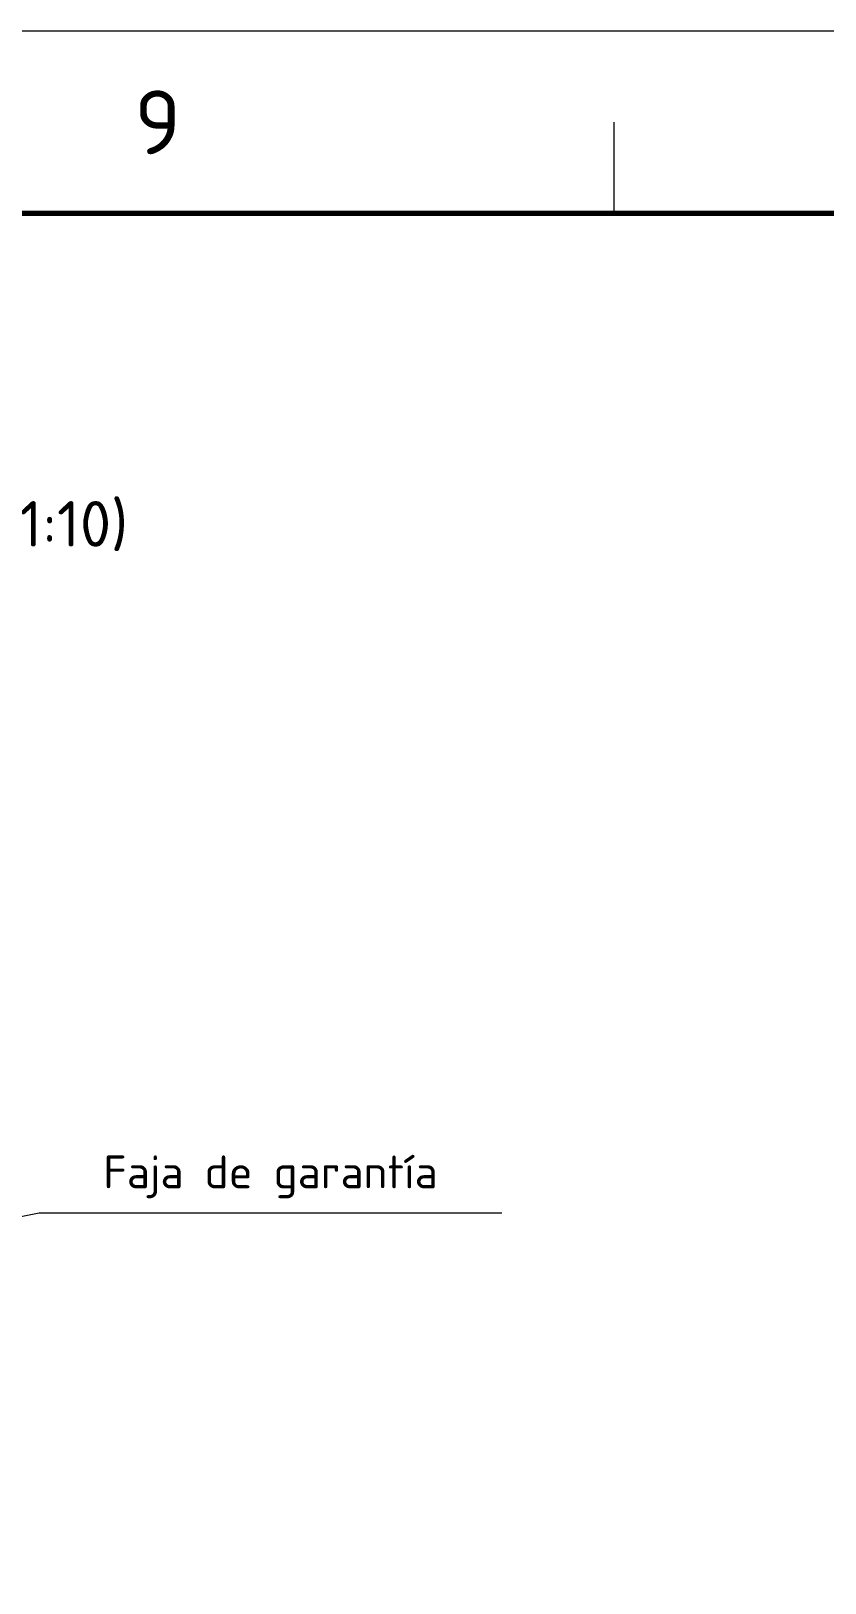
# Model space of a CAD drawing. Header units: millimetres. Extents: x 0 to 2382, y 0 to 420.
# Drawn here: x 2203.1 to 2246.6, y 335 to 420 of the extents above; entities that cross this region are included whole.
import ezdxf
from ezdxf.enums import TextEntityAlignment as Align

# ---------------------------------------------------------------- set-up
doc = ezdxf.new("R2010")
doc.units = ezdxf.units.MM
for name, color, linetype, lineweight in [('06-TEXTO', 7, 'CONTINUOUS', 25), ('07-RECUADRO', 7, 'CONTINUOUS', 70), ('08-FINA', 5, 'CONTINUOUS', 18)]:
    doc.layers.add(name, color=color, linetype=linetype, lineweight=lineweight)
doc.styles.add('ISO3098', font='isocpeur.ttf')

msp = doc.modelspace()

# ---------------------------------------------------------------- linework, layer by layer
at = {"layer": '07-RECUADRO'}
msp.add_lwpolyline([(1813, 10), (2372, 10), (2372, 410), (1813, 410)], close=True, dxfattribs=at)
at = {"layer": '08-FINA'}
for p, q in [((2235, 410), (2235, 415)), ((2181.189, 350.747), (2203.5, 355.255)), ((2203.5, 355.255), (2228.844, 355.255))]:
    msp.add_line(p, q, dxfattribs=at)
msp.add_lwpolyline([(1788, 0), (2382, 0), (2382, 420), (1788, 420)], close=True, dxfattribs=at)

# ---------------------------------------------------------------- texts
at = {"layer": '06-TEXTO', "style": 'ISO3098'}
for s, height, p in [('9', 3.5, (2210, 415)), ('R2 UBICACIÓN (vista anterior, esc. 1:10)', 2.5, (2178, 393))]:
    msp.add_text(s, height=height, dxfattribs=at).set_placement(p, align=Align.MIDDLE_CENTER)
msp.add_text('Faja de garantía', height=1.8, dxfattribs=at).set_placement((2216.172, 356.055), align=Align.BOTTOM_CENTER)

doc.saveas('drawing.dxf')
